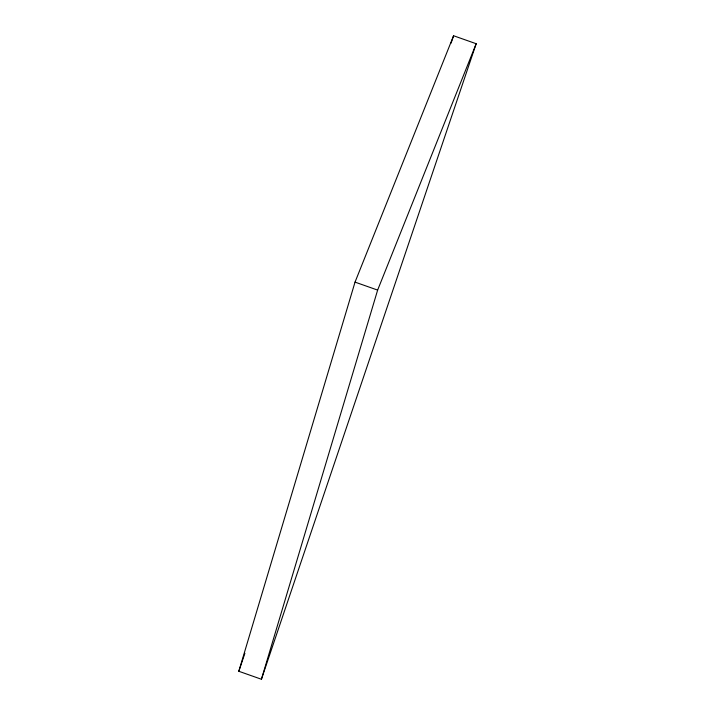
<?xml version="1.0" encoding="UTF-8"?>
<svg xmlns="http://www.w3.org/2000/svg" width="715" height="715" viewBox="0 0 715 715"><rect width="100%" height="100%" fill="white"/><g stroke="black" fill="none" stroke-linecap="round" stroke-linejoin="round"><path stroke-width="1.07" d="M238.819 671.278L355.033 282.121L453.578 35.75L476.181 43.722L261.422 679.25L238.819 671.278L244.896 653.296M261.422 679.25L377.636 290.093L476.181 43.722M451.076 43.15L453.578 35.75M355.033 282.121L377.636 290.093"/></g></svg>
